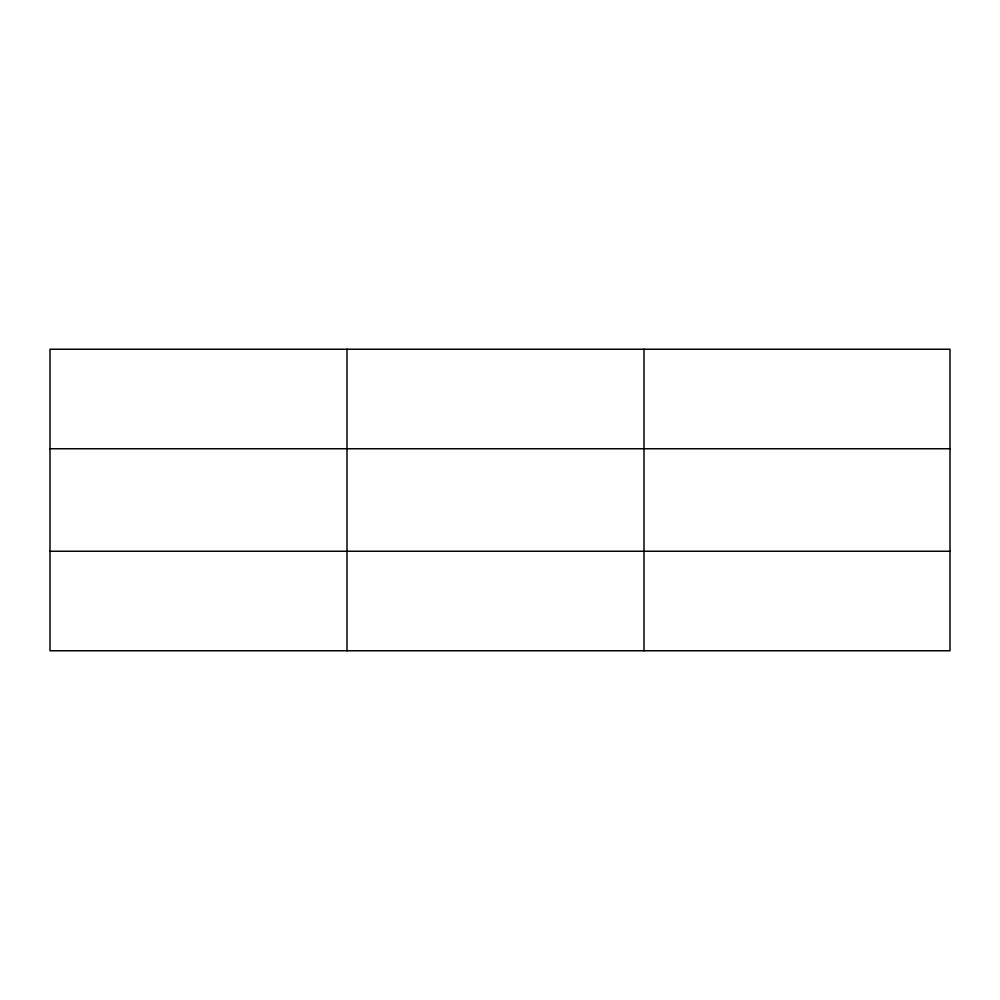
<?xml version="1.0" encoding="UTF-8"?>
<svg xmlns="http://www.w3.org/2000/svg" width="1000" height="1000" viewBox="0 0 1000 1000"><rect width="100%" height="100%" fill="white"/><g stroke="black" fill="none" stroke-linecap="round" stroke-linejoin="round"><path stroke-width="1.5" d="M347 650.763L347 349.237M644 650.763L644 349.237M950 551.263L950 650.763L50 650.763L50 349.237L950 349.237L950 551.263L50 551.263M50 448.738L950 448.738"/></g></svg>
